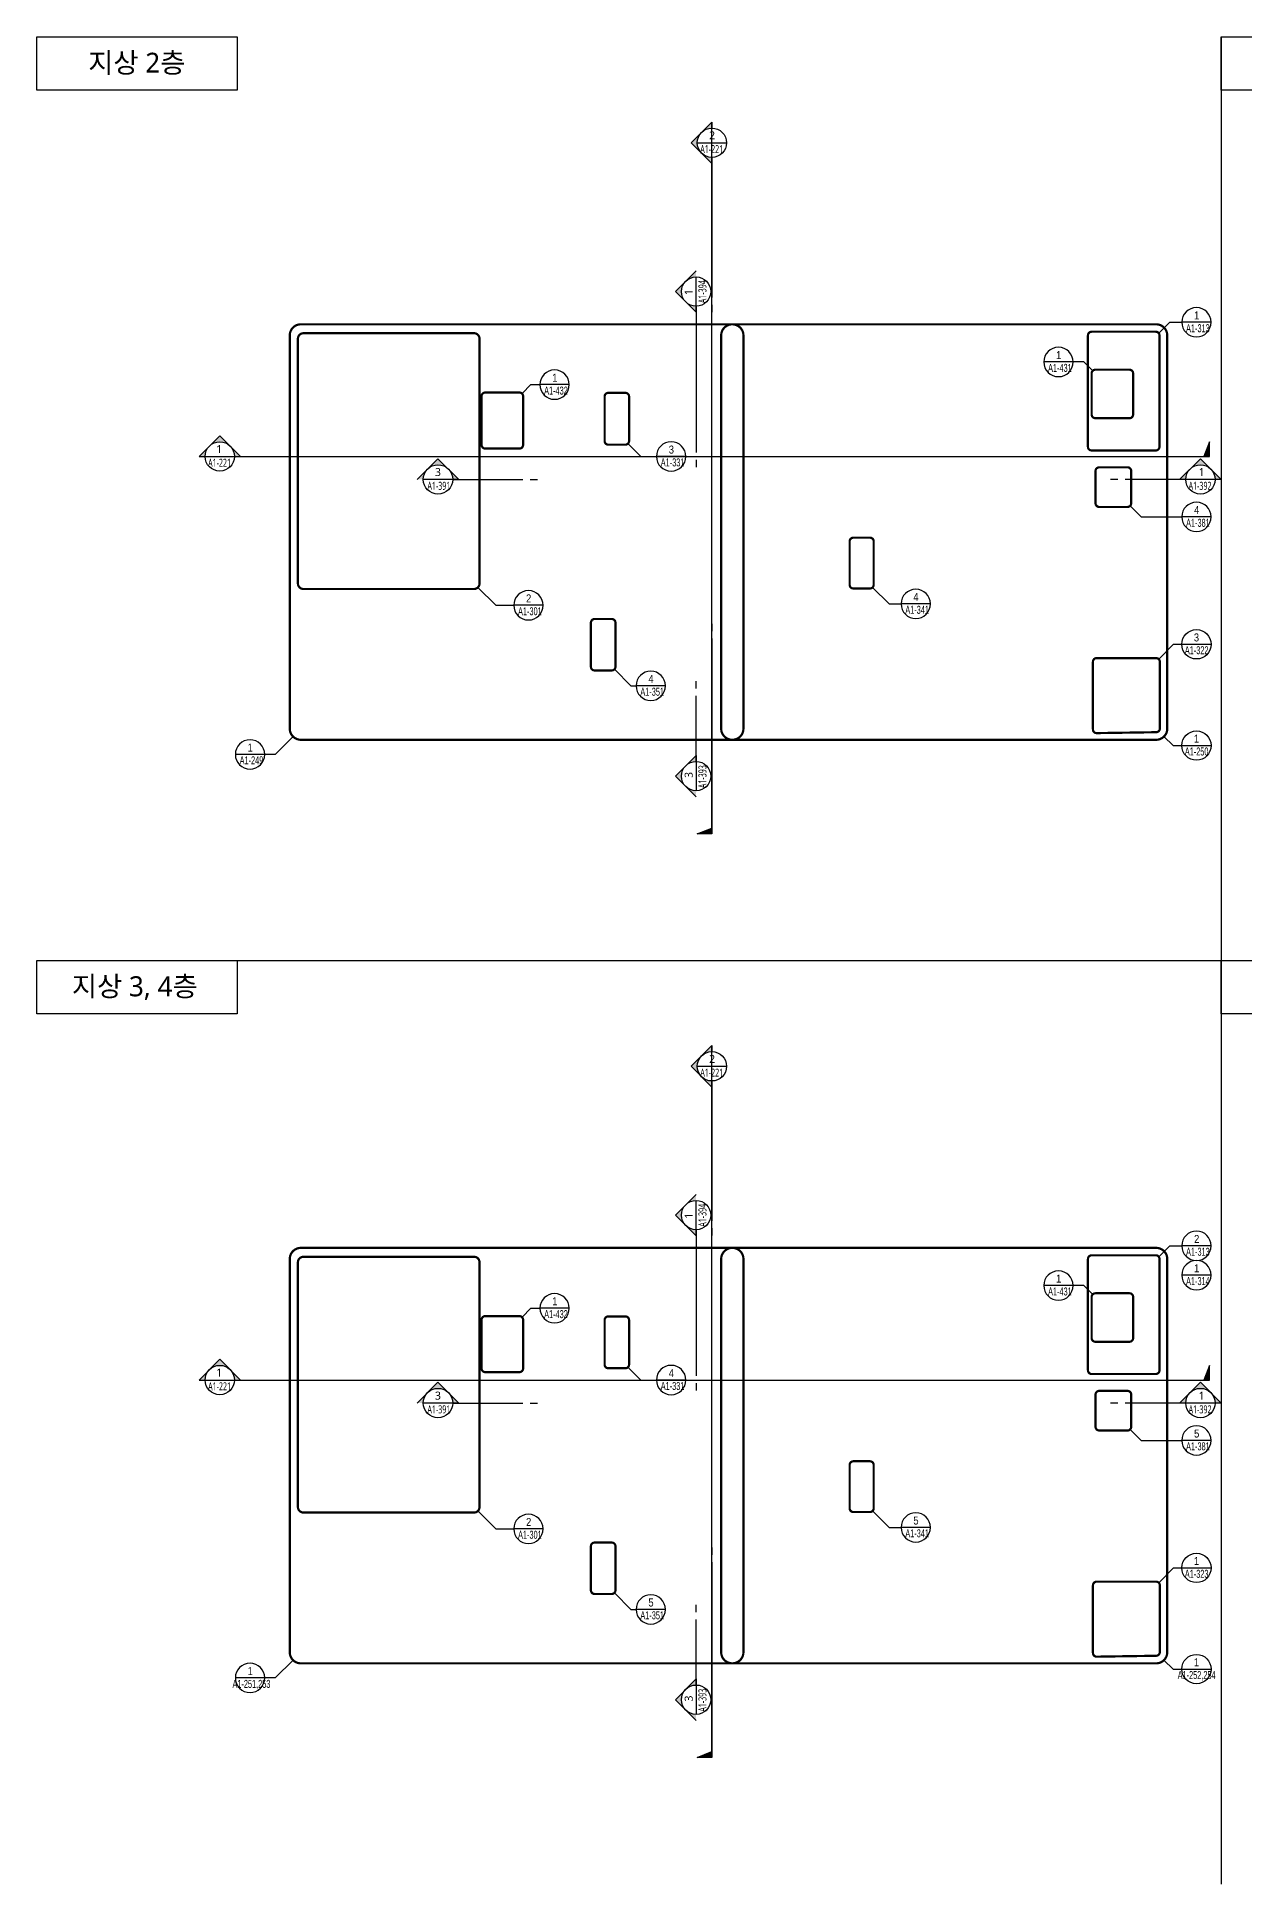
# Model space of a CAD drawing. Header units: millimetres. Extents: x 18000 to 719021, y 9900 to 1026900.
# Drawn here: x 18000 to 343671, y 9900 to 508500 of the extents above; entities that cross this region are included whole.
import ezdxf
from ezdxf.enums import TextEntityAlignment as Align

# ---------------------------------------------------------------- set-up
doc = ezdxf.new("R2010")
doc.units = ezdxf.units.MM
doc.header["$LTSCALE"] = 100
doc.linetypes.add('SYM$0$DASHDOT', pattern=[1, 0.5, -0.25, 0, -0.25])
doc.layers.get('DEFPOINTS').update_dxf_attribs({"color": 161})
for name, color, linetype in [('SYM', 7, 'Continuous'), ('TEXT', 3, 'Continuous'), ('TEXT(노트)', 3, 'Continuous'), ('구간정리', 6, 'Continuous'), ('구간정리-TEXT', 3, 'Continuous')]:
    doc.layers.add(name, color=color, linetype=linetype)
doc.styles.add('SYM$0$ARIAL', font='arial.ttf')
doc.styles.add('SYM$0$돋움', font='', dxfattribs={"width": 0.9})
doc.styles.add('나눔바른고딕', font='NanumBarunGothic.ttf')
doc.styles.get('SYM$0$돋움').set_extended_font_data('Dotum')

# ---------------------------------------------------------------- blocks, each defined once
blk = doc.blocks.new('SYM$0$det-tar-wi')
at = {"layer": '구간정리', "ltscale": 0.2}
blk.add_line((0, 0), (11, 0), dxfattribs=at)
blk.add_circle((5.5, 0), 5.5, dxfattribs=at)
at = {"layer": '구간정리-TEXT', "color": 3, "style": 'SYM$0$ARIAL'}
blk.add_attdef('2', text='', height=3, dxfattribs=at).set_placement((5.5, 2.58), align=Align.MIDDLE_CENTER)
at = {"layer": '구간정리-TEXT', "color": 3, "style": 'SYM$0$ARIAL', "width": 0.6}
blk.add_attdef('A1.00', text='', height=3, dxfattribs=at).set_placement((5.57, -2.22), align=Align.MIDDLE_CENTER)

msp = doc.modelspace()

# ---------------------------------------------------------------- hatches: boundary and pattern name
at = {"layer": 'SYM'}
h = msp.add_hatch(color=256, dxfattribs=at)
h.paths.add_polyline_path([(194505, 479934), (197305, 482734, 0.4142136), (197305, 477134)])
h.paths.add_polyline_path([(197305, 482734), (200105, 485534), (200105, 483894, 0.1989124)])
h.paths.add_polyline_path([(197305, 477134, 0.1989124), (200105, 475974), (200105, 474334)])
h = msp.add_hatch(color=256, dxfattribs=at)
h.paths.add_polyline_path([(190236, 439773), (193036, 436973, -0.4142136), (193036, 442573)])
h.paths.add_polyline_path([(193036, 436973), (195836, 434173), (195836, 435813, -0.1989124)])
h.paths.add_polyline_path([(193036, 442573, -0.1989124), (195836, 443733), (195836, 445374)])
h = msp.add_hatch(color=256, dxfattribs=at)
h.paths.add_polyline_path([(67320, 400854), (64520, 398054, -0.4142136), (70120, 398054)])
h.paths.add_polyline_path([(64520, 398054), (61720, 395254), (63360, 395254, -0.1989124)])
h.paths.add_polyline_path([(70120, 398054, -0.1989124), (71280, 395254), (72921, 395254)])
for points in [[(334375, 399214), (332791, 395254), (334375, 395254)], [(196145, 293366), (200105, 294950), (200105, 293366)], [(334375, 149914), (332791, 145954), (334375, 145954)], [(196145, 44066), (200105, 45650), (200105, 44066)]]:
    msp.add_hatch(color=256, dxfattribs=at).paths.add_polyline_path(points)
h = msp.add_hatch(color=256, dxfattribs=at)
h.paths.add_polyline_path([(126200, 394644), (129000, 391844, 0.4142136), (123400, 391844)])
h.paths.add_polyline_path([(129000, 391844), (131800, 389044), (130160, 389044, 0.1989124)])
h.paths.add_polyline_path([(123400, 391844, 0.1989124), (122240, 389044), (120600, 389044)])
h = msp.add_hatch(color=256, dxfattribs=at)
h.paths.add_polyline_path([(331900, 394644), (334700, 391844, 0.4142136), (329100, 391844)])
h.paths.add_polyline_path([(334700, 391844), (337500, 389044), (335860, 389044, 0.1989124)])
h.paths.add_polyline_path([(329100, 391844, 0.1989124), (327940, 389044), (326299, 389044)])
h = msp.add_hatch(color=256, dxfattribs=at)
h.paths.add_polyline_path([(190236, 308966), (193036, 311767, 0.4142136), (193036, 306166)])
h.paths.add_polyline_path([(193036, 311767), (195836, 314567), (195836, 312926, 0.1989124)])
h.paths.add_polyline_path([(193036, 306166, 0.1989124), (195836, 305006), (195836, 303366)])
h = msp.add_hatch(color=256, dxfattribs=at)
h.paths.add_polyline_path([(194505, 230634), (197305, 233434, 0.4142136), (197305, 227834)])
h.paths.add_polyline_path([(197305, 233434), (200105, 236234), (200105, 234594, 0.1989124)])
h.paths.add_polyline_path([(197305, 227834, 0.1989124), (200105, 226674), (200105, 225034)])
h = msp.add_hatch(color=256, dxfattribs=at)
h.paths.add_polyline_path([(190236, 190473), (193036, 187673, -0.4142136), (193036, 193273)])
h.paths.add_polyline_path([(193036, 187673), (195836, 184873), (195836, 186513, -0.1989124)])
h.paths.add_polyline_path([(193036, 193273, -0.1989124), (195836, 194433), (195836, 196074)])
h = msp.add_hatch(color=256, dxfattribs=at)
h.paths.add_polyline_path([(67320, 151554), (64520, 148754, -0.4142136), (70120, 148754)])
h.paths.add_polyline_path([(64520, 148754), (61720, 145954), (63360, 145954, -0.1989124)])
h.paths.add_polyline_path([(70120, 148754, -0.1989124), (71280, 145954), (72921, 145954)])
h = msp.add_hatch(color=256, dxfattribs=at)
h.paths.add_polyline_path([(126200, 145344), (129000, 142544, 0.4142136), (123400, 142544)])
h.paths.add_polyline_path([(129000, 142544), (131800, 139744), (130160, 139744, 0.1989124)])
h.paths.add_polyline_path([(123400, 142544, 0.1989124), (122240, 139744), (120600, 139744)])
h = msp.add_hatch(color=256, dxfattribs=at)
h.paths.add_polyline_path([(331900, 145344), (334700, 142544, 0.4142136), (329100, 142544)])
h.paths.add_polyline_path([(334700, 142544), (337500, 139744), (335860, 139744, 0.1989124)])
h.paths.add_polyline_path([(329100, 142544, 0.1989124), (327940, 139744), (326299, 139744)])
h = msp.add_hatch(color=256, dxfattribs=at)
h.paths.add_polyline_path([(190236, 59666), (193036, 62467, 0.4142136), (193036, 56866)])
h.paths.add_polyline_path([(193036, 62467), (195836, 65267), (195836, 63626, 0.1989124)])
h.paths.add_polyline_path([(193036, 56866, 0.1989124), (195836, 55706), (195836, 54066)])

# ---------------------------------------------------------------- linework, layer by layer
for p, q in [((337500, 508500), (337500, 9900)), ((196145, 479934), (204065, 479934)), ((195836, 435813, 66383), (195836, 443733, 66383)), ((63360, 395254), (71280, 395254)), ((130160, 389044), (122240, 389044)), ((335860, 389044), (327940, 389044)), ((195836, 312926), (195836, 305006)), ((18000, 259200), (657000, 259200)), ((196145, 230634), (204065, 230634)), ((195836, 186513, 66383), (195836, 194433, 66383)), ((63360, 145954), (71280, 145954)), ((130160, 139744), (122240, 139744)), ((335860, 139744), (327940, 139744)), ((195836, 63626), (195836, 55706))]:
    msp.add_line(p, q)
for points in [[(72000, 494100), (18000, 494100), (18000, 508500), (72000, 508500)], [(391500, 494100), (337500, 494100), (337500, 508500), (391500, 508500)], [(72000, 244800), (18000, 244800), (18000, 259200), (72000, 259200)], [(391500, 244800), (337500, 244800), (337500, 259200), (391500, 259200)]]:
    msp.add_lwpolyline(points, close=True)
at = {"layer": 'DEFPOINTS'}
for p, q in [((200105, 293366), (200105, 485534)), ((61720, 395254), (334375, 395254)), ((200105, 44066), (200105, 236234)), ((61720, 145954), (334375, 145954))]:
    msp.add_line(p, q, dxfattribs=at)
at = {"layer": 'SYM'}
for p, q in [((200105, 485534), (194505, 479934)), ((200105, 485534), (200105, 483894)), ((200105, 474334), (194505, 479934)), ((200105, 475974), (200105, 438194)), ((195836, 445374, 66383), (190236, 439773, 66383)), ((195836, 434173, 66383), (190236, 439773, 66383)), ((195836, 434173, 66383), (195836, 435813, 66383)), ((195836, 435813, 66383), (195836, 396349, 66383)), ((200105, 436214), (200105, 434234)), ((61720, 395254), (67320, 400854)), ((72921, 395254), (67320, 400854)), ((334375, 399214), (332791, 395254)), ((334375, 395254), (334375, 399214)), ((61720, 395254), (63360, 395254)), ((71280, 395254), (109060, 395254)), ((111040, 395254), (113020, 395254)), ((120600, 389044), (126200, 394644)), ((131800, 389044), (126200, 394644)), ((195836, 394369, 66383), (195836, 392389, 66383)), ((283075, 395254), (285055, 395254)), ((287035, 395254), (334375, 395254)), ((326299, 389044), (331900, 394644)), ((337500, 389044), (331900, 394644)), ((131800, 389044), (130160, 389044)), ((130160, 389044), (149050, 389044)), ((151030, 389044), (153010, 389044)), ((309585, 389044), (307605, 389044)), ((327940, 389044), (311565, 389044)), ((337500, 389044), (335860, 389044)), ((200105, 350066), (200105, 348086)), ((200105, 346106), (200105, 293366)), ((195836, 332613), (195836, 334593)), ((195836, 312926), (195836, 330633)), ((195836, 314567), (190236, 308966)), ((195836, 314567), (195836, 312926)), ((195836, 303366), (190236, 308966)), ((196145, 293366), (200105, 294950)), ((200105, 293366), (196145, 293366)), ((200105, 236234), (194505, 230634)), ((200105, 236234), (200105, 234594)), ((200105, 225034), (194505, 230634)), ((200105, 226674), (200105, 188894)), ((195836, 196074, 66383), (190236, 190473, 66383)), ((195836, 184873, 66383), (190236, 190473, 66383)), ((195836, 184873, 66383), (195836, 186513, 66383)), ((195836, 186513, 66383), (195836, 147049, 66383)), ((200105, 186914), (200105, 184934)), ((61720, 145954), (67320, 151554)), ((72921, 145954), (67320, 151554)), ((334375, 149914), (332791, 145954)), ((334375, 145954), (334375, 149914)), ((61720, 145954), (63360, 145954)), ((71280, 145954), (109060, 145954)), ((111040, 145954), (113020, 145954)), ((120600, 139744), (126200, 145344)), ((131800, 139744), (126200, 145344)), ((195836, 145069, 66383), (195836, 143089, 66383)), ((283075, 145954), (285055, 145954)), ((287035, 145954), (334375, 145954)), ((326299, 139744), (331900, 145344)), ((337500, 139744), (331900, 145344)), ((131800, 139744), (130160, 139744)), ((130160, 139744), (149050, 139744)), ((151030, 139744), (153010, 139744)), ((309585, 139744), (307605, 139744)), ((327940, 139744), (311565, 139744)), ((337500, 139744), (335860, 139744)), ((200105, 100766), (200105, 98786)), ((200105, 96806), (200105, 44066)), ((195836, 83313), (195836, 85293)), ((195836, 63626), (195836, 81333)), ((195836, 65267), (190236, 59666)), ((195836, 65267), (195836, 63626)), ((195836, 54066), (190236, 59666)), ((196145, 44066), (200105, 45650)), ((200105, 44066), (196145, 44066))]:
    msp.add_line(p, q, dxfattribs=at)
for centre in [(200105, 479934), (195836, 439773, 66383), (67320, 395254), (126200, 389044), (331900, 389044), (195836, 308966), (200105, 230634), (195836, 190473, 66383), (67320, 145954), (126200, 139744), (331900, 139744), (195836, 59666)]:
    msp.add_circle(centre, 3960, dxfattribs=at)
at = {"layer": '구간정리', "linetype": 'SYM$0$DASHDOT', "ltscale": 20, "const_width": 600}
for points in [[(205605, 318779), (89205, 318779, -0.4142136), (86205, 321779), (86205, 427929, -0.4142136), (89205, 430929), (205605, 430929, -0.4142136), (208605, 427929), (208605, 321779, -0.4142136)], [(135905, 359479), (89905, 359479, -0.4142136), (88405, 360979), (88405, 427029, -0.4142136), (89905, 428529), (135905, 428529, -0.4142136), (137405, 427029), (137405, 360979, -0.4142136)], [(205605, 318779), (319955, 318779, 0.4142136), (322955, 321779), (322955, 427929, 0.4142136), (319955, 430929), (205605, 430929, 0.4142136), (202605, 427929), (202605, 321779, 0.4142136)], [(302555, 396879), (319855, 396879, 0.4142136), (320855, 397879), (320855, 427929, 0.4142136), (319855, 428929), (302555, 428929, 0.4142136), (301555, 427929), (301555, 397879, 0.4142136)], [(303555, 405584), (312750, 405584, 0.4142136), (313750, 406584), (313750, 417674, 0.4142136), (312750, 418674), (303555, 418674, 0.4142136), (302555, 417674), (302555, 406584, 0.4142136)], [(138968, 397379), (148166, 397379, 0.4142136), (149166, 398379), (149166, 411516, 0.4142136), (148166, 412516), (138968, 412516, 0.4142136), (137968, 411516), (137968, 398379, 0.4142136)], [(176755, 398429), (172155, 398429, -0.4142136), (171155, 399429), (171155, 411429, -0.4142136), (172155, 412429), (176755, 412429, -0.4142136), (177755, 411429), (177755, 399429, -0.4142136)], [(304605, 392329), (312230, 392329, -0.4142136), (313230, 391329), (313230, 382629, -0.4142136), (312230, 381629), (304605, 381629, -0.4142136), (303605, 382629), (303605, 391329, -0.4142136)], [(238255, 359629), (242755, 359629, 0.4142136), (243755, 360629), (243755, 372329, 0.4142136), (242755, 373329), (238255, 373329, 0.4142136), (237255, 372329), (237255, 360629, 0.4142136)], [(173080, 337504), (168455, 337504, -0.4142136), (167455, 338504), (167455, 350379, -0.4142136), (168455, 351379), (173080, 351379, -0.4142136), (174080, 350379), (174080, 338504, -0.4142136)], [(319955, 340829), (303905, 340829, 0.4142136), (302905, 339829), (302905, 321579, 0.4179554), (303918, 320579), (319968, 320825, 0.4104816), (320955, 321824), (320955, 339829, 0.4142136)], [(205605, 69479), (89205, 69479, -0.4142136), (86205, 72479), (86205, 178629, -0.4142136), (89205, 181629), (205605, 181629, -0.4142136), (208605, 178629), (208605, 72479, -0.4142136)], [(135905, 110179), (89905, 110179, -0.4142136), (88405, 111679), (88405, 177729, -0.4142136), (89905, 179229), (135905, 179229, -0.4142136), (137405, 177729), (137405, 111679, -0.4142136)], [(205605, 69479), (319955, 69479, 0.4142136), (322955, 72479), (322955, 178629, 0.4142136), (319955, 181629), (205605, 181629, 0.4142136), (202605, 178629), (202605, 72479, 0.4142136)], [(302555, 147579), (319855, 147579, 0.4142136), (320855, 148579), (320855, 178629, 0.4142136), (319855, 179629), (302555, 179629, 0.4142136), (301555, 178629), (301555, 148579, 0.4142136)], [(303555, 156284), (312750, 156284, 0.4142136), (313750, 157284), (313750, 168374, 0.4142136), (312750, 169374), (303555, 169374, 0.4142136), (302555, 168374), (302555, 157284, 0.4142136)], [(138968, 148079), (148166, 148079, 0.4142136), (149166, 149079), (149166, 162216, 0.4142136), (148166, 163216), (138968, 163216, 0.4142136), (137968, 162216), (137968, 149079, 0.4142136)], [(176755, 149129), (172155, 149129, -0.4142136), (171155, 150129), (171155, 162129, -0.4142136), (172155, 163129), (176755, 163129, -0.4142136), (177755, 162129), (177755, 150129, -0.4142136)], [(304605, 143029), (312230, 143029, -0.4142136), (313230, 142029), (313230, 133329, -0.4142136), (312230, 132329), (304605, 132329, -0.4142136), (303605, 133329), (303605, 142029, -0.4142136)], [(238255, 110329), (242755, 110329, 0.4142136), (243755, 111329), (243755, 123029, 0.4142136), (242755, 124029), (238255, 124029, 0.4142136), (237255, 123029), (237255, 111329, 0.4142136)], [(173080, 88204), (168455, 88204, -0.4142136), (167455, 89204), (167455, 101079, -0.4142136), (168455, 102079), (173080, 102079, -0.4142136), (174080, 101079), (174080, 89204, -0.4142136)], [(319955, 91529), (303905, 91529, 0.4142136), (302905, 90529), (302905, 72279, 0.4179554), (303918, 71279), (319968, 71525, 0.4104816), (320955, 72524), (320955, 90529, 0.4142136)]]:
    msp.add_lwpolyline(points, format="xyb", close=True, dxfattribs=at)
at = {"layer": '구간정리', "ltscale": 0.2}
for points in [[(320668, 428511), (323638, 431481), (326875, 431481)], [(302848, 418381), (300464, 420765), (297565, 420765)], [(148873, 412223), (151291, 414641), (153685, 414641)], [(177462, 398721), (180930, 395254), (185145, 395254)], [(312937, 381921), (315907, 378952), (326875, 378952)], [(136966, 359918), (141801, 355082), (146645, 355082)], [(243462, 359921), (247917, 355467), (251133, 355467)], [(320655, 340543), (324660, 344547), (326875, 344547)], [(173787, 337796), (178242, 333342), (179645, 333342)], [(87084, 319657), (82261, 314834), (79444, 314834)], [(322076, 319657), (324512, 317221), (326875, 317221)], [(320668, 179211), (323638, 182181), (326875, 182181)], [(302848, 169081), (300464, 171465), (297565, 171465)], [(148873, 162923), (151291, 165341), (153685, 165341)], [(177462, 149421), (180930, 145954), (185145, 145954)], [(312937, 132621), (315907, 129652), (326875, 129652)], [(136966, 110618), (141801, 105782), (146645, 105782)], [(243462, 110621), (247917, 106167), (251133, 106167)], [(320655, 91243), (324660, 95247), (326875, 95247)], [(173787, 88496), (178242, 84042), (179645, 84042)], [(87084, 70357), (82261, 65534), (79444, 65534)], [(322076, 70357), (324512, 67921), (326875, 67921)]]:
    msp.add_lwpolyline(points, dxfattribs=at)

# ---------------------------------------------------------------- block references
at = {"layer": '구간정리'}
ref = msp.add_blockref('SYM$0$det-tar-wi', (334795, 431481), dxfattribs=dict(at, xscale=-720, yscale=720, zscale=720))
ref.add_attrib('A1.00', 'A1-313', dxfattribs={"layer": '구간정리-TEXT', "color": 3, "height": 2160, "style": 'SYM$0$돋움', "width": 0.6}).set_placement((331219, 429880), align=Align.MIDDLE_CENTER)
ref.add_attrib('2', '1', dxfattribs={"layer": '구간정리-TEXT', "color": 3, "height": 2160, "style": 'SYM$0$돋움', "width": 0.9}).set_placement((330896, 433341), align=Align.MIDDLE_CENTER)
ref = msp.add_blockref('SYM$0$det-tar-wi', (297565, 420765), dxfattribs=dict(at, xscale=-720, yscale=720, zscale=720))
ref.add_attrib('A1.00', 'A1-431', dxfattribs={"layer": '구간정리-TEXT', "color": 3, "height": 2160, "style": 'SYM$0$돋움', "width": 0.6}).set_placement((293989, 419164), align=Align.MIDDLE_CENTER)
ref.add_attrib('2', '1', dxfattribs={"layer": '구간정리-TEXT', "color": 3, "height": 2160, "style": 'SYM$0$돋움', "width": 0.9}).set_placement((293666, 422625), align=Align.MIDDLE_CENTER)
ref = msp.add_blockref('SYM$0$det-tar-wi', (161605, 414641), dxfattribs=dict(at, xscale=-720, yscale=720, zscale=720))
ref.add_attrib('A1.00', 'A1-432', dxfattribs={"layer": '구간정리-TEXT', "color": 3, "height": 2160, "style": 'SYM$0$돋움', "width": 0.6}).set_placement((158029, 413040), align=Align.MIDDLE_CENTER)
ref.add_attrib('2', '1', dxfattribs={"layer": '구간정리-TEXT', "color": 3, "height": 2160, "style": 'SYM$0$돋움', "width": 0.9}).set_placement((157706, 416501), align=Align.MIDDLE_CENTER)
ref = msp.add_blockref('SYM$0$det-tar-wi', (193065, 395254), dxfattribs=dict(at, xscale=-720, yscale=720, zscale=720))
ref.add_attrib('A1.00', 'A1-331', dxfattribs={"layer": '구간정리-TEXT', "color": 3, "height": 2160, "style": 'SYM$0$돋움', "width": 0.6}).set_placement((189489, 393653), align=Align.MIDDLE_CENTER)
ref.add_attrib('2', '3', dxfattribs={"layer": '구간정리-TEXT', "color": 3, "height": 2160, "style": 'SYM$0$돋움', "width": 0.9}).set_placement((189166, 397113), align=Align.MIDDLE_CENTER)
ref = msp.add_blockref('SYM$0$det-tar-wi', (334795, 378952), dxfattribs=dict(at, xscale=-720, yscale=720, zscale=720))
ref.add_attrib('A1.00', 'A1-381', dxfattribs={"layer": '구간정리-TEXT', "color": 3, "height": 2160, "style": 'SYM$0$돋움', "width": 0.6}).set_placement((331219, 377351), align=Align.MIDDLE_CENTER)
ref.add_attrib('2', '4', dxfattribs={"layer": '구간정리-TEXT', "color": 3, "height": 2160, "style": 'SYM$0$돋움', "width": 0.9}).set_placement((330896, 380812), align=Align.MIDDLE_CENTER)
ref = msp.add_blockref('SYM$0$det-tar-wi', (154565, 355082), dxfattribs=dict(at, xscale=-720, yscale=720, zscale=720))
ref.add_attrib('A1.00', 'A1-301', dxfattribs={"layer": '구간정리-TEXT', "color": 3, "height": 2160, "style": 'SYM$0$돋움', "width": 0.6}).set_placement((150989, 353481), align=Align.MIDDLE_CENTER)
ref.add_attrib('2', '2', dxfattribs={"layer": '구간정리-TEXT', "color": 3, "height": 2160, "style": 'SYM$0$돋움', "width": 0.9}).set_placement((150666, 356942), align=Align.MIDDLE_CENTER)
ref = msp.add_blockref('SYM$0$det-tar-wi', (259053, 355467), dxfattribs=dict(at, xscale=-720, yscale=720, zscale=720))
ref.add_attrib('A1.00', 'A1-341', dxfattribs={"layer": '구간정리-TEXT', "color": 3, "height": 2160, "style": 'SYM$0$돋움', "width": 0.6}).set_placement((255477, 353866), align=Align.MIDDLE_CENTER)
ref.add_attrib('2', '4', dxfattribs={"layer": '구간정리-TEXT', "color": 3, "height": 2160, "style": 'SYM$0$돋움', "width": 0.9}).set_placement((255154, 357327), align=Align.MIDDLE_CENTER)
ref = msp.add_blockref('SYM$0$det-tar-wi', (326875, 344547), dxfattribs=dict(at, xscale=720, yscale=720, zscale=720))
ref.add_attrib('A1.00', 'A1-322', dxfattribs={"layer": '구간정리-TEXT', "color": 3, "height": 2160, "style": 'SYM$0$돋움', "width": 0.6}).set_placement((330883, 342947), align=Align.MIDDLE_CENTER)
ref.add_attrib('2', '3', dxfattribs={"layer": '구간정리-TEXT', "color": 3, "height": 2160, "style": 'SYM$0$돋움', "width": 0.9}).set_placement((330835, 346407), align=Align.MIDDLE_CENTER)
ref = msp.add_blockref('SYM$0$det-tar-wi', (187565, 333342), dxfattribs=dict(at, xscale=-720, yscale=720, zscale=720))
ref.add_attrib('A1.00', 'A1-351', dxfattribs={"layer": '구간정리-TEXT', "color": 3, "height": 2160, "style": 'SYM$0$돋움', "width": 0.6}).set_placement((183989, 331741), align=Align.MIDDLE_CENTER)
ref.add_attrib('2', '4', dxfattribs={"layer": '구간정리-TEXT', "color": 3, "height": 2160, "style": 'SYM$0$돋움', "width": 0.9}).set_placement((183666, 335202), align=Align.MIDDLE_CENTER)
ref = msp.add_blockref('SYM$0$det-tar-wi', (326875, 317221), dxfattribs=dict(at, xscale=720, yscale=720, zscale=720))
ref.add_attrib('A1.00', 'A1-250', dxfattribs={"layer": '구간정리-TEXT', "color": 3, "height": 2160, "style": 'SYM$0$돋움', "width": 0.6}).set_placement((330883, 315621), align=Align.MIDDLE_CENTER)
ref.add_attrib('2', '1', dxfattribs={"layer": '구간정리-TEXT', "color": 3, "height": 2160, "style": 'SYM$0$돋움', "width": 0.9}).set_placement((330835, 319081), align=Align.MIDDLE_CENTER)
ref = msp.add_blockref('SYM$0$det-tar-wi', (79444, 314834), dxfattribs=dict(at, xscale=-720, yscale=720, zscale=720))
ref.add_attrib('A1.00', 'A1-249', dxfattribs={"layer": '구간정리-TEXT', "color": 3, "height": 2160, "style": 'SYM$0$돋움', "width": 0.6}).set_placement((75868, 313234), align=Align.MIDDLE_CENTER)
ref.add_attrib('2', '1', dxfattribs={"layer": '구간정리-TEXT', "color": 3, "height": 2160, "style": 'SYM$0$돋움', "width": 0.9}).set_placement((75544, 316694), align=Align.MIDDLE_CENTER)
ref = msp.add_blockref('SYM$0$det-tar-wi', (334795, 182181), dxfattribs=dict(at, xscale=-720, yscale=720, zscale=720))
ref.add_attrib('A1.00', 'A1-313', dxfattribs={"layer": '구간정리-TEXT', "color": 3, "height": 2160, "style": 'SYM$0$돋움', "width": 0.6}).set_placement((331219, 180580), align=Align.MIDDLE_CENTER)
ref.add_attrib('2', '2', dxfattribs={"layer": '구간정리-TEXT', "color": 3, "height": 2160, "style": 'SYM$0$돋움', "width": 0.9}).set_placement((330896, 184041), align=Align.MIDDLE_CENTER)
ref = msp.add_blockref('SYM$0$det-tar-wi', (297565, 171465), dxfattribs=dict(at, xscale=-720, yscale=720, zscale=720))
ref.add_attrib('A1.00', 'A1-431', dxfattribs={"layer": '구간정리-TEXT', "color": 3, "height": 2160, "style": 'SYM$0$돋움', "width": 0.6}).set_placement((293989, 169864), align=Align.MIDDLE_CENTER)
ref.add_attrib('2', '1', dxfattribs={"layer": '구간정리-TEXT', "color": 3, "height": 2160, "style": 'SYM$0$돋움', "width": 0.9}).set_placement((293666, 173325), align=Align.MIDDLE_CENTER)
ref = msp.add_blockref('SYM$0$det-tar-wi', (334795, 174261), dxfattribs=dict(at, xscale=-720, yscale=720, zscale=720))
ref.add_attrib('A1.00', 'A1-314', dxfattribs={"layer": '구간정리-TEXT', "color": 3, "height": 2160, "style": 'SYM$0$돋움', "width": 0.6}).set_placement((331219, 172660), align=Align.MIDDLE_CENTER)
ref.add_attrib('2', '1', dxfattribs={"layer": '구간정리-TEXT', "color": 3, "height": 2160, "style": 'SYM$0$돋움', "width": 0.9}).set_placement((330896, 176121), align=Align.MIDDLE_CENTER)
ref = msp.add_blockref('SYM$0$det-tar-wi', (161605, 165341), dxfattribs=dict(at, xscale=-720, yscale=720, zscale=720))
ref.add_attrib('A1.00', 'A1-432', dxfattribs={"layer": '구간정리-TEXT', "color": 3, "height": 2160, "style": 'SYM$0$돋움', "width": 0.6}).set_placement((158029, 163740), align=Align.MIDDLE_CENTER)
ref.add_attrib('2', '1', dxfattribs={"layer": '구간정리-TEXT', "color": 3, "height": 2160, "style": 'SYM$0$돋움', "width": 0.9}).set_placement((157706, 167201), align=Align.MIDDLE_CENTER)
ref = msp.add_blockref('SYM$0$det-tar-wi', (193065, 145954), dxfattribs=dict(at, xscale=-720, yscale=720, zscale=720))
ref.add_attrib('A1.00', 'A1-331', dxfattribs={"layer": '구간정리-TEXT', "color": 3, "height": 2160, "style": 'SYM$0$돋움', "width": 0.6}).set_placement((189489, 144353), align=Align.MIDDLE_CENTER)
ref.add_attrib('2', '4', dxfattribs={"layer": '구간정리-TEXT', "color": 3, "height": 2160, "style": 'SYM$0$돋움', "width": 0.9}).set_placement((189166, 147813), align=Align.MIDDLE_CENTER)
ref = msp.add_blockref('SYM$0$det-tar-wi', (334795, 129652), dxfattribs=dict(at, xscale=-720, yscale=720, zscale=720))
ref.add_attrib('A1.00', 'A1-381', dxfattribs={"layer": '구간정리-TEXT', "color": 3, "height": 2160, "style": 'SYM$0$돋움', "width": 0.6}).set_placement((331219, 128051), align=Align.MIDDLE_CENTER)
ref.add_attrib('2', '5', dxfattribs={"layer": '구간정리-TEXT', "color": 3, "height": 2160, "style": 'SYM$0$돋움', "width": 0.9}).set_placement((330896, 131512), align=Align.MIDDLE_CENTER)
ref = msp.add_blockref('SYM$0$det-tar-wi', (154565, 105782), dxfattribs=dict(at, xscale=-720, yscale=720, zscale=720))
ref.add_attrib('A1.00', 'A1-301', dxfattribs={"layer": '구간정리-TEXT', "color": 3, "height": 2160, "style": 'SYM$0$돋움', "width": 0.6}).set_placement((150989, 104181), align=Align.MIDDLE_CENTER)
ref.add_attrib('2', '2', dxfattribs={"layer": '구간정리-TEXT', "color": 3, "height": 2160, "style": 'SYM$0$돋움', "width": 0.9}).set_placement((150666, 107642), align=Align.MIDDLE_CENTER)
ref = msp.add_blockref('SYM$0$det-tar-wi', (259053, 106167), dxfattribs=dict(at, xscale=-720, yscale=720, zscale=720))
ref.add_attrib('A1.00', 'A1-341', dxfattribs={"layer": '구간정리-TEXT', "color": 3, "height": 2160, "style": 'SYM$0$돋움', "width": 0.6}).set_placement((255477, 104566), align=Align.MIDDLE_CENTER)
ref.add_attrib('2', '5', dxfattribs={"layer": '구간정리-TEXT', "color": 3, "height": 2160, "style": 'SYM$0$돋움', "width": 0.9}).set_placement((255154, 108027), align=Align.MIDDLE_CENTER)
ref = msp.add_blockref('SYM$0$det-tar-wi', (326875, 95247), dxfattribs=dict(at, xscale=720, yscale=720, zscale=720))
ref.add_attrib('A1.00', 'A1-323', dxfattribs={"layer": '구간정리-TEXT', "color": 3, "height": 2160, "style": 'SYM$0$돋움', "width": 0.6}).set_placement((330883, 93647), align=Align.MIDDLE_CENTER)
ref.add_attrib('2', '1', dxfattribs={"layer": '구간정리-TEXT', "color": 3, "height": 2160, "style": 'SYM$0$돋움', "width": 0.9}).set_placement((330835, 97107), align=Align.MIDDLE_CENTER)
ref = msp.add_blockref('SYM$0$det-tar-wi', (187565, 84042), dxfattribs=dict(at, xscale=-720, yscale=720, zscale=720))
ref.add_attrib('A1.00', 'A1-351', dxfattribs={"layer": '구간정리-TEXT', "color": 3, "height": 2160, "style": 'SYM$0$돋움', "width": 0.6}).set_placement((183989, 82441), align=Align.MIDDLE_CENTER)
ref.add_attrib('2', '5', dxfattribs={"layer": '구간정리-TEXT', "color": 3, "height": 2160, "style": 'SYM$0$돋움', "width": 0.9}).set_placement((183666, 85902), align=Align.MIDDLE_CENTER)
ref = msp.add_blockref('SYM$0$det-tar-wi', (326875, 67921), dxfattribs=dict(at, xscale=720, yscale=720, zscale=720))
ref.add_attrib('A1.00', 'A1-252,254', dxfattribs={"layer": '구간정리-TEXT', "color": 3, "height": 2160, "style": 'SYM$0$돋움', "width": 0.6}).set_placement((330883, 66321), align=Align.MIDDLE_CENTER)
ref.add_attrib('2', '1', dxfattribs={"layer": '구간정리-TEXT', "color": 3, "height": 2160, "style": 'SYM$0$돋움', "width": 0.9}).set_placement((330835, 69781), align=Align.MIDDLE_CENTER)
ref = msp.add_blockref('SYM$0$det-tar-wi', (79444, 65534), dxfattribs=dict(at, xscale=-720, yscale=720, zscale=720))
ref.add_attrib('A1.00', 'A1-251,253', dxfattribs={"layer": '구간정리-TEXT', "color": 3, "height": 2160, "style": 'SYM$0$돋움', "width": 0.6}).set_placement((75868, 63934), align=Align.MIDDLE_CENTER)
ref.add_attrib('2', '1', dxfattribs={"layer": '구간정리-TEXT', "color": 3, "height": 2160, "style": 'SYM$0$돋움', "width": 0.9}).set_placement((75544, 67394), align=Align.MIDDLE_CENTER)

# ---------------------------------------------------------------- texts
at = {"layer": 'TEXT', "style": '나눔바른고딕'}
for s, p in [('지상 2층', (31838, 498839)), ('지상 3, 4층', (27429, 249539))]:
    msp.add_text(s, height=5400, dxfattribs=at).set_placement(p)
at = {"layer": 'TEXT(노트)', "style": '나눔바른고딕', "width": 0.6}
for s, p in [('A1-221', (196962, 477150)), ('A1-221', (64177, 392470)), ('A1-391', (123341, 386260)), ('A1-392', (328714, 386260)), ('A1-221', (196962, 227850)), ('A1-221', (64177, 143170)), ('A1-391', (123341, 136960)), ('A1-392', (328714, 136960))]:
    msp.add_text(s, height=2160, dxfattribs=at).set_placement(p)
at = {"layer": 'TEXT(노트)', "style": '나눔바른고딕'}
for s, p in [('2', (199360, 480860)), ('1', (66365, 396179)), ('3', (125384, 389969)), ('1', (331420, 389969)), ('2', (199360, 231560)), ('1', (66365, 146879)), ('3', (125384, 140669)), ('1', (331420, 140669))]:
    msp.add_text(s, height=2160, dxfattribs=at).set_placement(p)
for s, p in [('1', (194910, 438818, 66383)), ('3', (194910, 308486)), ('1', (194910, 189518, 66383)), ('3', (194910, 59186))]:
    msp.add_text(s, height=2160, rotation=90, dxfattribs=at).set_placement(p)
at = {"layer": 'TEXT(노트)', "style": '나눔바른고딕', "width": 0.6}
for s, p in [('A1-394', (198620, 436630, 66383)), ('A1-393', (198620, 305726)), ('A1-394', (198620, 187330, 66383)), ('A1-393', (198620, 56426))]:
    msp.add_text(s, height=2160, rotation=90, dxfattribs=at).set_placement(p)

doc.saveas('drawing.dxf')
